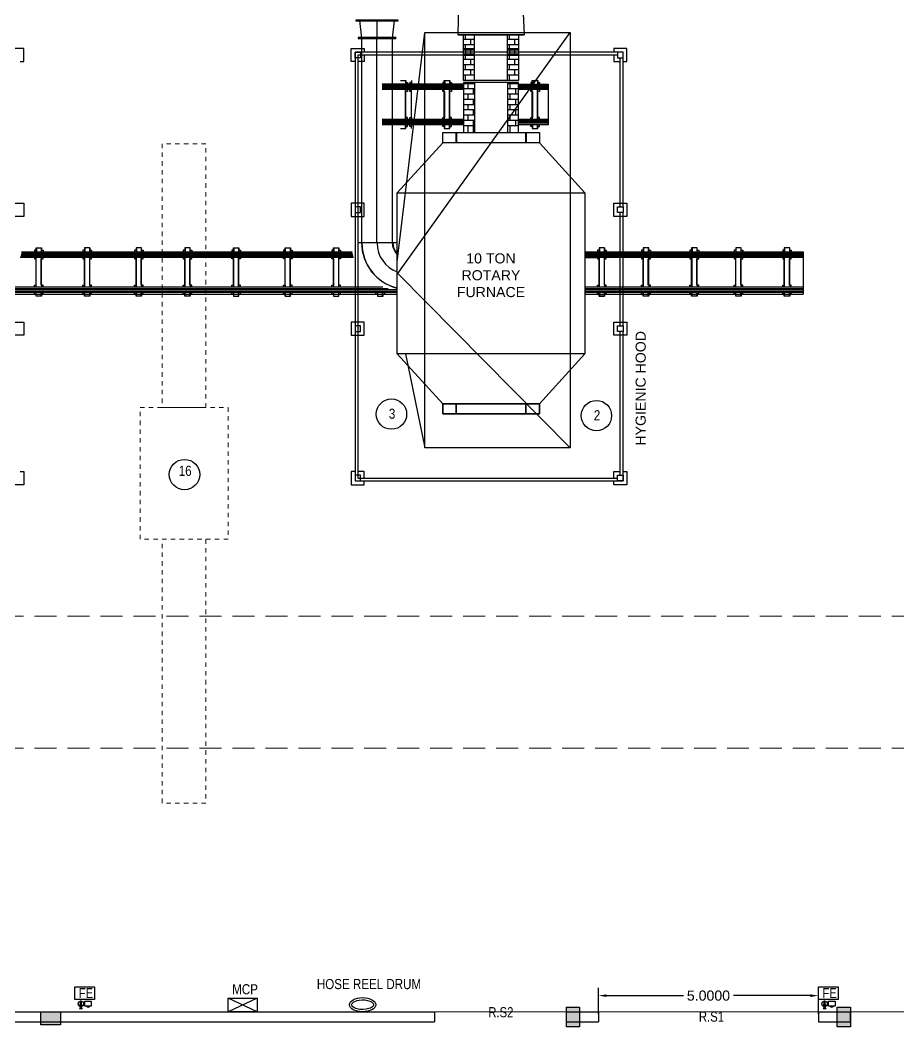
# Model space of a CAD drawing. Header units: metres. Extents: x -488 to 4759, y 38 to 2071.
# Drawn here: x 1129.72 to 1149.71, y 129.52 to 152.42 of the extents above; entities that cross this region are included whole.
import ezdxf

# ---------------------------------------------------------------- set-up
doc = ezdxf.new("R2010")
doc.units = ezdxf.units.M
doc.header["$MEASUREMENT"] = 0
doc.linetypes.add('HIDDEN2', pattern=[0.1875, 0.125, -0.0625])
for name, color, linetype in [('BLK_1_FLR_0_CARPET_AREA', 10, 'Continuous'), ('BLK_1_FLR_0_EXIT_WIDTH_DOOR', 2, 'Continuous'), ('BLK_1_FLR_0_REGULAR_ROOM', 117, 'Continuous')]:
    doc.layers.add(name, color=color, linetype=linetype)
doc.styles.add('2', font='swissc.ttf', dxfattribs={"height": 0.23})
doc.styles.add('ARIAL', font='arial.ttf', dxfattribs={"height": 0.8})
doc.styles.add('Arial narrow', font='ARIALN.TTF', dxfattribs={"height": 0.6})
doc.styles.add('SH', font='swissc.ttf', dxfattribs={"height": 10})
doc.styles.get("Standard").update_dxf_attribs({"font": 'arial.ttf', "height": 0.23})
doc.styles.add('SUBBU3', font='swissl.ttf', dxfattribs={"width": 0.8})
doc.dimstyles.new('STANDARD$0', dxfattribs={"dimtxt": 0.23, "dimasz": 3, "dimexe": 3, "dimexo": 1, "dimgap": 1.5, "dimtad": 1, "dimdec": 1, "dimzin": 1, "dimdsep": 46, "dimlunit": 4, "dimtxsty": 'Standard', "dimblk": 'OBLIQUE', "dimcen": 0.09375, "dimdle": 1, "dimclrd": 8, "dimclre": 8, "dimclrt": 7, "dimadec": 1, "dimazin": 0, "dimtfac": 1, "dimtdec": 1, "dimtix": 1, "dimtmove": 2, "dimatfit": 3, "dimldrblk": 'ARCHTICK', "dimfxl": 0, "dimfrac": 2, "dimtolj": 1, "dimtzin": 0, "dimarcsym": 0})

# ---------------------------------------------------------------- blocks, each defined once
blk = doc.blocks.new('rghfhgh')
at = {"color": 0, "lineweight": 30}
for p, q in [((15101.258, 2367.846), (15101.236, 2367.801)), ((15101.258, 2367.909), (15101.258, 2367.846)), ((15101.274, 2367.909), (15101.274, 2367.846)), ((15101.274, 2367.846), (15101.296, 2367.801))]:
    blk.add_line(p, q, dxfattribs=at)
at = {"color": 0, "lineweight": 30, "ltscale": 0.1}
blk.add_line((15101.296, 2367.801), (15101.236, 2367.801), dxfattribs=at)
blk.add_lwpolyline([(15101.129, 2368.303), (15101.581, 2368.303), (15101.581, 2368.016), (15101.129, 2368.016)], close=True, dxfattribs=at)
at = {"color": 0, "lineweight": 30}
for points in [[(15101.274, 2367.909), (15101.258, 2367.909), (15101.258, 2367.985), (15101.274, 2367.985)], [(15101.359, 2367.974), (15101.507, 2367.974), (15101.507, 2367.864), (15101.359, 2367.864)], [(15101.281, 2367.879), (15101.252, 2367.879), (15101.252, 2367.909), (15101.281, 2367.909)]]:
    blk.add_lwpolyline(points, close=True, dxfattribs=at)
blk.add_circle((15101.269, 2367.915), 0.0611, dxfattribs=at)
blk.add_arc((15101.434, 2367.883), 0.0446, 204.8747, 335.1253, dxfattribs=at)
at = {"color": 0, "lineweight": 30, "style": 'SH'}
blk.add_text('FE', height=0.2239, dxfattribs=at).set_placement((15101.221, 2368.05))
blk = doc.blocks.new('*D61')
at = {"layer": 'BLK_1_FLR_0_EXIT_WIDTH_DOOR', "color": 0, "lineweight": -2}
for p, q in [((1142.877, 129.809), (1142.877, 130.409)), ((1147.877, 129.809), (1147.877, 130.409)), ((1143.057, 130.229), (1144.81, 130.229)), ((1147.697, 130.229), (1145.944, 130.229))]:
    blk.add_line(p, q, dxfattribs=at)
for points in [[(1143.057, 130.259), (1143.057, 130.199), (1142.877, 130.229)], [(1147.697, 130.259), (1147.697, 130.199), (1147.877, 130.229)]]:
    blk.add_solid(points, dxfattribs=at)
at = {"layer": 'Defpoints', "color": 0, "lineweight": -2}
for p in [(1147.877, 130.229), (1142.877, 129.747), (1147.877, 129.747)]:
    blk.add_point(p, dxfattribs=at)
at = {"layer": 'BLK_1_FLR_0_EXIT_WIDTH_DOOR', "color": 0, "insert": (1145.377, 130.229), "char_height": 0.23, "attachment_point": 5}
blk.add_mtext('\\A1;5.0000', dxfattribs=at)

msp = doc.modelspace()

# ---------------------------------------------------------------- hatches: boundary and pattern name
at = {"lineweight": 30}
h = msp.add_hatch(color=256, dxfattribs=at)
h.dxf.hatch_style = 1
h.paths.add_polyline_path([(1142.14717, 129.96869), (1142.14717, 129.51869), (1142.44717, 129.51869), (1142.44717, 129.96869)])
h = msp.add_hatch(color=256, dxfattribs=at)
h.dxf.hatch_style = 1
h.paths.add_polyline_path([(1148.30717, 129.96869), (1148.30717, 129.51869), (1148.60717, 129.51869), (1148.60717, 129.96869)])
h = msp.add_hatch(color=256, dxfattribs=at)
h.dxf.hatch_style = 1
h.paths.add_polyline_path([(1130.18972, 129.56157), (1130.63972, 129.56157), (1130.63972, 129.86157), (1130.18972, 129.86157)])

# ---------------------------------------------------------------- linework, layer by layer
for p, q in [((1137.33747, 151.69297), (1137.33747, 141.93937)), ((1143.43337, 151.69297), (1137.33747, 151.69297)), ((1143.36832, 148.17586), (1143.36832, 151.56287)), ((1143.43337, 148.17586), (1143.43337, 151.56287)), ((1143.36832, 145.47096), (1143.36832, 148.04576)), ((1143.43336, 145.47096), (1143.43337, 148.04576)), ((1143.36832, 142.06947), (1143.36832, 145.34086)), ((1143.43336, 141.93937), (1143.43336, 145.34086)), ((1137.33747, 141.93937), (1143.43336, 141.93937)), ((1118.89717, 129.86157), (1139.14717, 129.86157)), ((1139.14717, 129.86157), (1139.14717, 129.63157)), ((1142.14717, 129.86157), (1142.87717, 129.86157)), ((1142.14717, 129.63157), (1142.14717, 129.86157)), ((1142.87717, 129.86157), (1142.87717, 129.63157)), ((1147.87717, 129.86157), (1148.60717, 129.86157)), ((1147.87717, 129.86157), (1147.87717, 129.63157)), ((1148.60717, 129.63157), (1148.60717, 129.86157)), ((1118.89717, 129.63157), (1139.14717, 129.63157)), ((1142.14717, 129.63157), (1142.87717, 129.63157)), ((1147.87717, 129.63157), (1148.60717, 129.63157))]:
    msp.add_line(p, q)
at = {"linetype": 'HIDDEN2', "lineweight": 15, "ltscale": 4}
for p, q in [((1192.04917, 138.86157), (1118.89717, 138.86157)), ((1192.04917, 135.86157), (1118.89717, 135.86157))]:
    msp.add_line(p, q, dxfattribs=at)
at = {"lineweight": 30, "ltscale": 0.25}
for p, q in [((1135.10959, 129.86157), (1134.45046, 130.17332)), ((1135.10959, 130.17332), (1134.45046, 129.86157))]:
    msp.add_line(p, q, dxfattribs=at)
for points in [[(1141.08081, 154.38068), (1141.1838, 152.08575), (1139.68228, 152.08575), (1139.76359, 155.93098), (1139.76359, 157.53007), (1141.80717, 157.53007), (1142.96177, 157.53007), (1142.96177, 156.37006)], [(1138.31247, 152.40215), (1137.36386, 152.40215), (1137.36386, 152.42925), (1138.31247, 152.42925), (1138.31247, 152.40215), (1138.31247, 152.41841), (1137.36386, 152.41841)], [(1137.43975, 152.41841), (1138.23658, 152.41841), (1137.43975, 152.41841), (1137.48853, 152.01728), (1138.1878, 152.01728), (1138.23658, 152.41841)], [(1138.1878, 152.41841), (1137.48853, 152.41841)], [(1137.83546, 152.41841), (1137.83546, 152.01728)], [(1138.29944, 146.92399), (1138.92339, 152.13996)], [(1142.22998, 142.69116), (1138.31086, 146.65627), (1142.22998, 152.13996)], [(1138.48512, 144.83479), (1138.92339, 142.69116), (1138.92339, 152.13996), (1142.22998, 152.13996), (1142.22998, 142.69116), (1138.92339, 142.69116)], [(1138.26369, 152.02812), (1137.41265, 152.02812), (1137.41265, 152.00644), (1138.26369, 152.00644), (1138.26369, 152.02812), (1138.26369, 152.01728), (1137.41265, 152.01728)], [(1137.48853, 152.02812), (1137.48853, 147.35011)], [(1137.83546, 147.36637), (1137.83546, 152.00644)], [(1138.1878, 147.35011), (1138.1878, 152.02812)], [(1140.05631, 151.98276), (1139.80696, 151.98276)], [(1140.05631, 151.86351), (1139.80696, 151.86351)], [(1139.85032, 151.98276), (1139.85032, 152.08575)], [(1139.85032, 151.74425), (1139.85032, 151.86351)], [(1139.96958, 151.86351), (1139.96958, 151.98276)], [(1140.05631, 151.05241), (1140.05631, 152.08575)], [(1140.80978, 151.05241), (1140.80978, 152.08575)], [(1141.05912, 151.98276), (1140.80978, 151.98276)], [(1141.05912, 151.86351), (1140.80978, 151.86351)], [(1140.85314, 151.98276), (1140.85314, 152.08575)], [(1140.85314, 151.74425), (1140.85314, 151.86351)], [(1140.97239, 151.86351), (1140.97239, 151.98276)], [(1129.71747, 151.48156), (1129.8042, 151.48156), (1129.8042, 151.7797), (1129.50606, 151.7797), (1129.50606, 151.69297)], [(1137.33747, 151.48156), (1137.25074, 151.48156), (1137.25074, 151.7797), (1137.54887, 151.7797), (1137.54887, 151.69297)], [(1140.05631, 151.76793), (1139.80696, 151.76793)], [(1140.05631, 151.74425), (1139.80696, 151.74425)], [(1140.05631, 151.64868), (1139.80696, 151.64868)], [(1139.85032, 151.76793), (1139.85032, 151.61958)], [(1139.85032, 151.52942), (1139.85032, 151.64868)], [(1139.96958, 151.64868), (1139.96958, 151.76793)], [(1139.96958, 151.61958), (1139.96958, 151.74425)], [(1141.05912, 151.76793), (1140.80978, 151.76793)], [(1141.05912, 151.74425), (1140.80978, 151.74425)], [(1141.05912, 151.64868), (1140.80978, 151.64868)], [(1140.85314, 151.76793), (1140.85314, 151.61958)], [(1140.85314, 151.52942), (1140.85314, 151.64868)], [(1140.97239, 151.64868), (1140.97239, 151.76793)], [(1140.97239, 151.61958), (1140.97239, 151.74425)], [(1143.43336, 151.48156), (1143.52009, 151.48156), (1143.52009, 151.7797), (1143.22196, 151.7797), (1143.22196, 151.69297)], [(1143.30869, 151.62792), (1137.40251, 151.62792), (1137.40251, 142.00442), (1143.30869, 142.00442), (1143.30869, 142.06947), (1143.43336, 142.06947), (1143.43336, 142.00442), (1143.43336, 141.93937), (1143.30869, 141.93937), (1143.30869, 142.00442)], [(1137.54887, 151.62792), (1137.54887, 151.48156), (1137.40251, 151.48156)], [(1140.05631, 151.61958), (1139.80696, 151.61958)], [(1140.05631, 151.52942), (1139.80696, 151.52942)], [(1140.05631, 151.41017), (1139.80696, 151.41017)], [(1139.85032, 151.29092), (1139.85032, 151.41017)], [(1139.96958, 151.41017), (1139.96958, 151.52942)], [(1141.05912, 151.61958), (1140.80978, 151.61958)], [(1141.05912, 151.52942), (1140.80978, 151.52942)], [(1141.05912, 151.41017), (1140.80978, 151.41017)], [(1140.85314, 151.29092), (1140.85314, 151.41017)], [(1140.97239, 151.41017), (1140.97239, 151.52942)], [(1143.22196, 151.62792), (1143.22196, 151.48156), (1143.36832, 151.48156)], [(1140.05631, 151.29092), (1139.80696, 151.29092)], [(1139.96958, 151.17166), (1139.96958, 151.29092)], [(1141.05912, 151.29092), (1140.80978, 151.29092)], [(1140.97239, 151.17166), (1140.97239, 151.29092)], [(1139.80696, 150.96568), (1137.9531, 150.96568)], [(1138.37049, 151.05241), (1138.49516, 151.05241), (1138.49516, 151.00362), (1138.49516, 150.96568)], [(1138.48974, 151.05241), (1138.48974, 150.96568)], [(1138.49516, 151.00362), (1138.53311, 151.00362), (1138.53311, 150.96568)], [(1138.61984, 150.96568), (1138.61984, 151.00362), (1138.58189, 151.00362), (1138.58189, 150.96568)], [(1138.61984, 151.05241), (1138.61984, 151.00362)], [(1138.62526, 151.05241), (1138.62526, 150.96568)], [(1139.36789, 150.96568), (1139.36789, 151.00362), (1139.33536, 151.00362), (1139.33536, 150.96568)], [(1139.36789, 151.00362), (1139.36789, 151.05241), (1139.49798, 151.05241), (1139.49798, 151.00362), (1139.49798, 150.96568)], [(1139.37873, 151.05241), (1139.37873, 150.96568)], [(1139.48714, 151.05241), (1139.48714, 150.96568)], [(1139.49798, 151.00362), (1139.5305, 151.00362), (1139.5305, 150.96568)], [(1140.05631, 151.17166), (1139.80696, 151.17166)], [(1141.05912, 149.86417), (1141.05912, 151.00362), (1139.80696, 151.00362), (1139.80696, 149.86417)], [(1140.05631, 150.97652), (1139.80696, 150.97652)], [(1139.85032, 151.05241), (1139.85032, 151.17166)], [(1139.90995, 150.85726), (1139.90995, 150.97652)], [(1140.03462, 150.97652), (1140.03462, 151.00362)], [(1140.05631, 151.00362), (1140.05631, 149.86417)], [(1141.05912, 151.17166), (1140.80978, 151.17166)], [(1140.80978, 151.00362), (1140.80978, 149.86417)], [(1141.05912, 150.97652), (1140.80978, 150.97652)], [(1140.85314, 151.05241), (1140.85314, 151.17166)], [(1140.8694, 150.85726), (1140.8694, 150.97652)], [(1140.99408, 150.97652), (1140.99408, 151.00362)], [(1141.05912, 150.96568), (1141.73128, 150.96568), (1141.73128, 150.04417), (1141.05912, 150.04417)], [(1141.3681, 150.96568), (1141.3681, 151.00362), (1141.33558, 151.00362), (1141.33558, 150.96568)], [(1141.3681, 151.00362), (1141.3681, 151.05241), (1141.4982, 151.05241), (1141.4982, 151.00362), (1141.4982, 150.96568)], [(1141.37894, 151.05241), (1141.37894, 150.96568)], [(1141.48736, 151.05241), (1141.48736, 150.96568)], [(1141.4982, 151.00362), (1141.53072, 151.00362), (1141.53072, 150.96568)], [(1139.80696, 150.93315), (1137.9531, 150.93315)], [(1139.80696, 150.90605), (1137.9531, 150.90605)], [(1139.80696, 150.87353), (1137.9531, 150.87353)], [(1139.80696, 150.84642), (1137.9531, 150.84642)], [(1138.48974, 150.16342), (1138.48974, 150.50492), (1138.48974, 150.84642)], [(1138.53311, 150.84642), (1138.53311, 150.80306), (1138.49516, 150.80306)], [(1138.49516, 150.16342), (1138.49516, 150.50492), (1138.49516, 150.84642)], [(1138.61984, 150.80306), (1138.58189, 150.80306), (1138.58189, 150.84642)], [(1138.61984, 150.20679), (1138.61984, 150.50492), (1138.61984, 150.80306), (1138.61984, 150.84642)], [(1138.62526, 150.20679), (1138.62526, 150.50492), (1138.62526, 150.80306)], [(1139.36789, 150.80306), (1139.33536, 150.80306), (1139.33536, 150.84642)], [(1139.36789, 150.20679), (1139.36789, 150.50492), (1139.36789, 150.80306), (1139.36789, 150.84642)], [(1139.37873, 150.20679), (1139.37873, 150.50492), (1139.37873, 150.80306)], [(1139.48714, 150.16342), (1139.48714, 150.50492), (1139.48714, 150.84642)], [(1139.5305, 150.84642), (1139.5305, 150.80306), (1139.49798, 150.80306)], [(1139.49798, 150.16342), (1139.49798, 150.50492), (1139.49798, 150.84642)], [(1140.05631, 150.85726), (1139.80696, 150.85726)], [(1140.05631, 150.73801), (1139.80696, 150.73801)], [(1139.90995, 150.61876), (1139.90995, 150.73801)], [(1140.03462, 150.73801), (1140.03462, 150.85726)], [(1141.05912, 150.85726), (1140.80978, 150.85726)], [(1141.05912, 150.73801), (1140.80978, 150.73801)], [(1140.8694, 150.61876), (1140.8694, 150.73801)], [(1140.99408, 150.73801), (1140.99408, 150.85726)], [(1141.73128, 150.93315), (1141.05912, 150.93315)], [(1141.73128, 150.90605), (1141.05912, 150.90605)], [(1141.73128, 150.87353), (1141.05912, 150.87353)], [(1141.73128, 150.84642), (1141.05912, 150.84642)], [(1141.3681, 150.80306), (1141.33558, 150.80306), (1141.33558, 150.84642)], [(1141.3681, 150.20679), (1141.3681, 150.50492), (1141.3681, 150.80306), (1141.3681, 150.84642)], [(1141.37894, 150.20679), (1141.37894, 150.50492), (1141.37894, 150.80306)], [(1141.48736, 150.16342), (1141.48736, 150.50492), (1141.48736, 150.84642)], [(1141.53072, 150.84642), (1141.53072, 150.80306), (1141.4982, 150.80306)], [(1141.4982, 150.16342), (1141.4982, 150.50492), (1141.4982, 150.84642)], [(1140.05631, 150.61876), (1139.80696, 150.61876)], [(1140.05631, 150.4995), (1139.80696, 150.4995)], [(1139.90995, 150.38025), (1139.90995, 150.4995)], [(1140.03462, 150.4995), (1140.03462, 150.61876)], [(1141.05912, 150.61876), (1140.80978, 150.61876)], [(1141.05912, 150.4995), (1140.80978, 150.4995)], [(1140.8694, 150.38025), (1140.8694, 150.4995)], [(1140.99408, 150.4995), (1140.99408, 150.61876)], [(1140.05631, 150.38025), (1139.80696, 150.38025)], [(1140.05631, 150.26099), (1139.80696, 150.26099)], [(1139.90995, 150.14174), (1139.90995, 150.26099)], [(1140.03462, 150.26099), (1140.03462, 150.38025)], [(1141.05912, 150.38025), (1140.80978, 150.38025)], [(1141.05912, 150.26099), (1140.80978, 150.26099)], [(1140.8694, 150.14174), (1140.8694, 150.26099)], [(1140.99408, 150.26099), (1140.99408, 150.38025)], [(1139.80696, 150.16342), (1137.9531, 150.16342)], [(1139.80696, 150.13632), (1137.9531, 150.13632)], [(1139.80696, 150.1038), (1137.9531, 150.1038)], [(1139.80696, 150.07669), (1137.9531, 150.07669)], [(1139.80696, 150.05501), (1137.9531, 150.05501)], [(1139.80696, 150.04417), (1137.9531, 150.04417)], [(1138.37049, 149.95744), (1138.49516, 149.95744), (1138.49516, 150.00622), (1138.49516, 150.04417)], [(1138.48974, 149.95744), (1138.48974, 150.04417)], [(1138.53311, 150.16342), (1138.53311, 150.20679), (1138.49516, 150.20679)], [(1138.49516, 150.00622), (1138.53311, 150.00622), (1138.53311, 150.04417)], [(1138.58189, 150.16342), (1138.58189, 150.20679), (1138.61984, 150.20679), (1138.61984, 150.16342)], [(1138.61984, 150.04417), (1138.61984, 150.00622), (1138.58189, 150.00622), (1138.58189, 150.04417)], [(1138.62526, 149.95744), (1138.62526, 150.04417)], [(1139.33536, 150.16342), (1139.33536, 150.20679), (1139.36789, 150.20679), (1139.36789, 150.16342)], [(1139.36789, 150.04417), (1139.36789, 150.00622), (1139.33536, 150.00622), (1139.33536, 150.04417)], [(1139.36789, 150.00622), (1139.36789, 149.95744), (1139.49798, 149.95744), (1139.49798, 150.00622), (1139.49798, 150.04417)], [(1139.37873, 149.95744), (1139.37873, 150.04417)], [(1139.48714, 149.95744), (1139.48714, 150.04417)], [(1139.5305, 150.16342), (1139.5305, 150.20679), (1139.49798, 150.20679)], [(1139.49798, 150.00622), (1139.5305, 150.00622), (1139.5305, 150.04417)], [(1140.05631, 150.14174), (1139.80696, 150.14174)], [(1140.03462, 149.86417), (1140.03462, 150.14174)], [(1141.05912, 150.14174), (1140.80978, 150.14174)], [(1140.99408, 150.01707), (1140.99408, 150.14174)], [(1141.73128, 150.16342), (1141.05912, 150.16342)], [(1141.73128, 150.13632), (1141.05912, 150.13632)], [(1141.73128, 150.1038), (1141.05912, 150.1038)], [(1141.73128, 150.07669), (1141.05912, 150.07669)], [(1141.33558, 150.16342), (1141.33558, 150.20679), (1141.3681, 150.20679), (1141.3681, 150.16342)], [(1141.3681, 150.04417), (1141.3681, 150.00622), (1141.33558, 150.00622), (1141.33558, 150.04417)], [(1141.3681, 150.00622), (1141.3681, 149.95744), (1141.4982, 149.95744), (1141.4982, 150.00622), (1141.4982, 150.04417)], [(1141.37894, 149.95744), (1141.37894, 150.04417)], [(1141.48736, 149.95744), (1141.48736, 150.04417)], [(1141.53072, 150.16342), (1141.53072, 150.20679), (1141.4982, 150.20679)], [(1141.4982, 150.00622), (1141.53072, 150.00622), (1141.53072, 150.04417)], [(1138.61984, 149.95744), (1138.61984, 150.00622)], [(1139.33536, 149.86417), (1141.53072, 149.86417), (1141.53072, 149.63557), (1139.33536, 149.63557), (1139.33536, 149.86417)], [(1140.05631, 150.01707), (1139.80696, 150.01707)], [(1139.90995, 149.86417), (1139.90995, 150.01707)], [(1141.05912, 150.01707), (1140.80978, 150.01707)], [(1140.8694, 149.86417), (1140.8694, 150.01707)], [(1139.33536, 149.63557), (1138.29944, 148.49257)], [(1142.56664, 148.49257), (1141.53072, 149.63557)], [(1142.56664, 144.83479), (1138.29944, 144.83479), (1138.29944, 148.49257), (1142.56664, 148.49257), (1142.56664, 144.83479), (1141.53073, 143.69197)], [(1129.50606, 148.25717), (1129.8042, 148.25717), (1129.8042, 147.95361), (1129.50606, 147.95361), (1129.50606, 148.25717)], [(1137.54887, 148.25717), (1137.25074, 148.25717), (1137.25074, 147.95361), (1137.54887, 147.95361), (1137.54887, 148.25717)], [(1143.22196, 148.25717), (1143.5201, 148.25717), (1143.5201, 147.95361), (1143.22196, 147.95361), (1143.22196, 148.25717)], [(1138.26369, 147.36637), (1138.26369, 147.35553), (1137.41265, 147.35553), (1137.41265, 147.36637), (1138.26369, 147.36637)], [(1138.25586, 147.15312), (1138.20925, 147.24817), (1138.19322, 147.35282)], [(1129.73345, 147.06282), (1130.87438, 147.06282), (1133.15068, 147.06282), (1137.29438, 147.06282)], [(1129.7408, 147.08992), (1130.87438, 147.08992), (1133.15068, 147.08992), (1137.28703, 147.08992)], [(1129.74862, 147.12244), (1130.87438, 147.12244), (1133.15068, 147.12244), (1137.27921, 147.12244)], [(1129.75431, 147.14955), (1130.87438, 147.14955), (1133.15068, 147.14955), (1137.27352, 147.14955)], [(1130.08297, 147.19291), (1130.04503, 147.19291), (1130.04503, 147.14955)], [(1130.08297, 147.14955), (1130.08297, 147.19291), (1130.08297, 147.2417), (1130.20765, 147.2417), (1130.20765, 147.19291)], [(1130.09381, 147.2417), (1130.09381, 147.14955)], [(1130.20222, 147.2417), (1130.20222, 147.14955)], [(1130.20765, 147.14955), (1130.20765, 147.19291), (1130.24559, 147.19291), (1130.24559, 147.14955)], [(1131.18336, 147.19291), (1131.14542, 147.19291), (1131.14542, 147.14955)], [(1131.30804, 147.19291), (1131.30804, 147.2417), (1131.18336, 147.2417), (1131.18336, 147.19291), (1131.18336, 147.14955)], [(1131.1942, 147.2417), (1131.1942, 147.14955)], [(1131.30261, 147.2417), (1131.30261, 147.14955)], [(1131.30804, 147.14955), (1131.30804, 147.19291), (1131.34598, 147.19291), (1131.34598, 147.14955)], [(1132.35927, 147.19291), (1132.32132, 147.19291), (1132.32132, 147.14955)], [(1132.48394, 147.19291), (1132.48394, 147.2417), (1132.35927, 147.2417), (1132.35927, 147.19291), (1132.35927, 147.14955)], [(1132.36469, 147.2417), (1132.36469, 147.14955)], [(1132.4731, 147.2417), (1132.4731, 147.14955)], [(1132.48394, 147.14955), (1132.48394, 147.19291), (1132.52189, 147.19291), (1132.52189, 147.14955)], [(1133.46508, 147.19291), (1133.42713, 147.19291), (1133.42713, 147.14955)], [(1133.58975, 147.19291), (1133.58975, 147.2417), (1133.46508, 147.2417), (1133.46508, 147.19291), (1133.46508, 147.14955)], [(1133.4705, 147.2417), (1133.4705, 147.14955)], [(1133.56807, 147.2417), (1133.55723, 147.2417)], [(1133.57891, 147.2417), (1133.57891, 147.14955)], [(1133.58975, 147.14955), (1133.58975, 147.19291), (1133.62228, 147.19291), (1133.62228, 147.14955)], [(1134.57089, 147.14955), (1134.57089, 147.19291), (1134.53294, 147.19291), (1134.53294, 147.14955)], [(1134.57089, 147.19291), (1134.57089, 147.2417), (1134.69556, 147.2417), (1134.69556, 147.19291), (1134.69556, 147.14955)], [(1134.58173, 147.2417), (1134.58173, 147.14955)], [(1134.69014, 147.2417), (1134.69014, 147.14955)], [(1134.69556, 147.19291), (1134.73351, 147.19291), (1134.73351, 147.14955)], [(1135.7468, 147.14955), (1135.7468, 147.19291), (1135.70885, 147.19291), (1135.70885, 147.14955)], [(1135.7468, 147.19291), (1135.7468, 147.2417), (1135.87147, 147.2417), (1135.87147, 147.19291), (1135.87147, 147.14955)], [(1135.75222, 147.2417), (1135.75222, 147.14955)], [(1135.86063, 147.2417), (1135.86063, 147.14955)], [(1135.87147, 147.19291), (1135.90942, 147.19291), (1135.90942, 147.14955)], [(1136.84719, 147.14955), (1136.84719, 147.19291), (1136.80924, 147.19291), (1136.80924, 147.14955)], [(1136.84719, 147.19291), (1136.84719, 147.2417), (1136.97186, 147.2417), (1136.97186, 147.19291), (1136.97186, 147.14955)], [(1136.85261, 147.2417), (1136.85261, 147.14955)], [(1136.96102, 147.2417), (1136.96102, 147.14955)], [(1136.97186, 147.19291), (1137.00981, 147.19291), (1137.00981, 147.14955)], [(1142.56664, 147.14955), (1143.09176, 147.14955), (1144.68543, 147.14955), (1146.78864, 147.14955), (1147.52912, 147.14955), (1147.52912, 146.19009)], [(1142.56664, 147.12244), (1143.07008, 147.12244)], [(1142.56664, 147.08992), (1143.03756, 147.08992)], [(1142.56664, 147.06282), (1142.99961, 147.06282)], [(1142.8912, 147.19291), (1142.85326, 147.19291), (1142.85326, 147.14955)], [(1143.01587, 147.19291), (1143.01587, 147.2417), (1142.8912, 147.2417), (1142.8912, 147.19291), (1142.8912, 147.14955)], [(1142.90204, 147.2417), (1142.90204, 147.14955)], [(1142.95083, 147.06282), (1144.68543, 147.06282), (1146.78864, 147.06282), (1147.52912, 147.06282)], [(1142.95625, 147.08992), (1144.68543, 147.08992), (1146.78864, 147.08992), (1147.52912, 147.08992)], [(1142.96709, 147.12244), (1144.68543, 147.12244), (1146.78864, 147.12244), (1147.52912, 147.12244)], [(1143.01045, 147.2417), (1143.01045, 147.14955)], [(1143.01587, 147.14955), (1143.01587, 147.19291), (1143.05382, 147.19291), (1143.05382, 147.14955)], [(1143.89402, 147.19291), (1143.85607, 147.19291), (1143.85607, 147.14955)], [(1144.01869, 147.19291), (1144.01869, 147.2417), (1143.89402, 147.2417), (1143.89402, 147.19291), (1143.89402, 147.14955)], [(1143.89944, 147.2417), (1143.89944, 147.14955)], [(1144.00785, 147.2417), (1144.00785, 147.14955)], [(1144.01869, 147.14955), (1144.01869, 147.19291), (1144.05664, 147.19291), (1144.05664, 147.14955)], [(1144.99441, 147.19291), (1144.95646, 147.19291), (1144.95646, 147.14955)], [(1145.11908, 147.19291), (1145.11908, 147.2417), (1144.99441, 147.2417), (1144.99441, 147.19291), (1144.99441, 147.14955)], [(1145.00525, 147.2417), (1145.00525, 147.14955)], [(1145.11366, 147.2417), (1145.11366, 147.14955)], [(1145.11908, 147.14955), (1145.11908, 147.19291), (1145.15703, 147.19291), (1145.15703, 147.14955)], [(1145.99723, 147.19291), (1145.95928, 147.19291), (1145.95928, 147.14955)], [(1146.1219, 147.19291), (1146.1219, 147.2417), (1145.99723, 147.2417), (1145.99723, 147.19291), (1145.99723, 147.14955)], [(1146.00265, 147.2417), (1146.00265, 147.14955)], [(1146.11106, 147.2417), (1146.11106, 147.14955)], [(1146.1219, 147.14955), (1146.1219, 147.19291), (1146.15985, 147.19291), (1146.15985, 147.14955)], [(1147.09762, 147.19291), (1147.06509, 147.19291), (1147.06509, 147.14955)], [(1147.22771, 147.19291), (1147.22771, 147.2417), (1147.09762, 147.2417), (1147.09762, 147.19291), (1147.09762, 147.14955)], [(1147.10846, 147.2417), (1147.10846, 147.14955)], [(1147.21687, 147.2417), (1147.21687, 147.14955)], [(1147.22771, 147.14955), (1147.22771, 147.19291), (1147.26024, 147.19291), (1147.26024, 147.14955)], [(1129.72358, 147.03029), (1130.87438, 147.03029), (1133.15068, 147.03029), (1137.30425, 147.03029)], [(1130.04503, 147.03029), (1130.04503, 146.99235), (1130.08297, 146.99235)], [(1130.08297, 146.35271), (1130.08297, 146.69421), (1130.08297, 147.03029)], [(1130.08839, 146.35271), (1130.08839, 146.69421), (1130.08839, 147.03029)], [(1130.1968, 146.39066), (1130.1968, 146.69421), (1130.1968, 146.99235)], [(1130.20765, 146.99235), (1130.24559, 146.99235), (1130.24559, 147.03029)], [(1130.20765, 146.39066), (1130.20765, 146.69421), (1130.20765, 146.99235), (1130.20765, 147.03029)], [(1131.14542, 147.03029), (1131.14542, 146.99235), (1131.18336, 146.99235)], [(1131.18336, 146.35271), (1131.18336, 146.69421), (1131.18336, 147.03029)], [(1131.1942, 146.35271), (1131.1942, 146.69421), (1131.1942, 147.03029)], [(1131.30261, 146.39066), (1131.30261, 146.69421), (1131.30261, 146.99235)], [(1131.30804, 146.99235), (1131.34598, 146.99235), (1131.34598, 147.03029)], [(1131.30804, 146.39066), (1131.30804, 146.69421), (1131.30804, 146.99235), (1131.30804, 147.03029)], [(1132.32132, 147.03029), (1132.32132, 146.99235), (1132.35927, 146.99235)], [(1132.35927, 146.35271), (1132.35927, 146.69421), (1132.35927, 147.03029)], [(1132.36469, 146.35271), (1132.36469, 146.69421), (1132.36469, 147.03029)], [(1132.4731, 146.39066), (1132.4731, 146.69421), (1132.4731, 146.99235)], [(1132.48394, 146.99235), (1132.52189, 146.99235), (1132.52189, 147.03029)], [(1132.48394, 146.39066), (1132.48394, 146.69421), (1132.48394, 146.99235), (1132.48394, 147.03029)], [(1133.42713, 147.03029), (1133.42713, 146.99235), (1133.46508, 146.99235)], [(1133.46508, 146.35271), (1133.46508, 146.69421), (1133.46508, 147.03029)], [(1133.4705, 146.35271), (1133.4705, 146.69421), (1133.4705, 147.03029)], [(1133.57891, 146.39066), (1133.57891, 146.69421), (1133.57891, 146.99235)], [(1133.58975, 146.99235), (1133.62228, 146.99235), (1133.62228, 147.03029)], [(1133.58975, 146.39066), (1133.58975, 146.69421), (1133.58975, 146.99235), (1133.58975, 147.03029)], [(1134.57089, 146.99235), (1134.53294, 146.99235), (1134.53294, 147.03029)], [(1134.57089, 146.39066), (1134.57089, 146.69421), (1134.57089, 146.99235), (1134.57089, 147.03029)], [(1134.58173, 146.39066), (1134.58173, 146.69421), (1134.58173, 146.99235)], [(1134.69014, 146.35271), (1134.69014, 146.69421), (1134.69014, 147.03029)], [(1134.73351, 147.03029), (1134.73351, 146.99235), (1134.69556, 146.99235)], [(1134.69556, 146.35271), (1134.69556, 146.69421), (1134.69556, 147.03029)], [(1135.7468, 146.99235), (1135.70885, 146.99235), (1135.70885, 147.03029)], [(1135.7468, 146.39066), (1135.7468, 146.69421), (1135.7468, 146.99235), (1135.7468, 147.03029)], [(1135.75222, 146.39066), (1135.75222, 146.69421), (1135.75222, 146.99235)], [(1135.86063, 146.35271), (1135.86063, 146.69421), (1135.86063, 147.03029)], [(1135.90942, 147.03029), (1135.90942, 146.99235), (1135.87147, 146.99235)], [(1135.87147, 146.35271), (1135.87147, 146.69421), (1135.87147, 147.03029)], [(1136.84719, 146.99235), (1136.80924, 146.99235), (1136.80924, 147.03029)], [(1136.84719, 146.39066), (1136.84719, 146.69421), (1136.84719, 146.99235), (1136.84719, 147.03029)], [(1136.85803, 146.39066), (1136.85803, 146.69421), (1136.85803, 146.99235)], [(1136.96644, 146.35271), (1136.96644, 146.69421), (1136.96644, 147.03029)], [(1137.00981, 147.03029), (1137.00981, 146.99235), (1136.97186, 146.99235)], [(1136.97186, 146.35271), (1136.97186, 146.69421), (1136.97186, 147.03029)], [(1142.56664, 147.03029), (1142.93999, 147.03029), (1144.68543, 147.03029), (1146.78864, 147.03029), (1147.52912, 147.03029)], [(1142.85326, 147.01403), (1142.56664, 147.01403)], [(1142.85326, 147.03029), (1142.85326, 146.99235), (1142.8912, 146.99235)], [(1142.8912, 146.35271), (1142.8912, 146.69421), (1142.8912, 147.03029)], [(1142.90204, 146.35271), (1142.90204, 146.69421), (1142.90204, 147.03029)], [(1143.01045, 146.39066), (1143.01045, 146.69421), (1143.01045, 146.99235)], [(1143.01587, 146.99235), (1143.05382, 146.99235), (1143.05382, 147.03029)], [(1143.01587, 146.39066), (1143.01587, 146.69421), (1143.01587, 146.99235), (1143.01587, 147.03029)], [(1143.85607, 147.03029), (1143.85607, 146.99235), (1143.89402, 146.99235)], [(1143.89402, 146.35271), (1143.89402, 146.69421), (1143.89402, 147.03029)], [(1143.89944, 146.35271), (1143.89944, 146.69421), (1143.89944, 147.03029)], [(1144.00785, 146.39066), (1144.00785, 146.69421), (1144.00785, 146.99235)], [(1144.01869, 146.99235), (1144.05664, 146.99235), (1144.05664, 147.03029)], [(1144.01869, 146.39066), (1144.01869, 146.69421), (1144.01869, 146.99235), (1144.01869, 147.03029)], [(1144.95646, 147.03029), (1144.95646, 146.99235), (1144.99441, 146.99235)], [(1144.99441, 146.35271), (1144.99441, 146.69421), (1144.99441, 147.03029)], [(1145.00525, 146.35271), (1145.00525, 146.69421), (1145.00525, 147.03029)], [(1145.11366, 146.39066), (1145.11366, 146.69421), (1145.11366, 146.99235)], [(1145.11908, 146.99235), (1145.15703, 146.99235), (1145.15703, 147.03029)], [(1145.11908, 146.39066), (1145.11908, 146.69421), (1145.11908, 146.99235), (1145.11908, 147.03029)], [(1145.95928, 147.03029), (1145.95928, 146.99235), (1145.99723, 146.99235)], [(1145.99723, 146.35271), (1145.99723, 146.69421), (1145.99723, 147.03029)], [(1146.00265, 146.35271), (1146.00265, 146.69421), (1146.00265, 147.03029)], [(1146.11106, 146.39066), (1146.11106, 146.69421), (1146.11106, 146.99235)], [(1146.1219, 146.99235), (1146.15985, 146.99235), (1146.15985, 147.03029)], [(1146.1219, 146.39066), (1146.1219, 146.69421), (1146.1219, 146.99235), (1146.1219, 147.03029)], [(1147.06509, 147.03029), (1147.06509, 146.99235), (1147.09762, 146.99235)], [(1147.09762, 146.35271), (1147.09762, 146.69421), (1147.09762, 147.03029)], [(1147.10846, 146.35271), (1147.10846, 146.69421), (1147.10846, 147.03029)], [(1147.21687, 146.39066), (1147.21687, 146.69421), (1147.21687, 146.99235)], [(1147.22771, 146.99235), (1147.26024, 146.99235), (1147.26024, 147.03029)], [(1147.22771, 146.39066), (1147.22771, 146.69421), (1147.22771, 146.99235), (1147.22771, 147.03029)], [(1130.04503, 146.35271), (1130.04503, 146.39066), (1130.08297, 146.39066)], [(1130.24559, 146.35271), (1130.24559, 146.39066), (1130.20765, 146.39066), (1130.20765, 146.35271)], [(1131.14542, 146.35271), (1131.14542, 146.39066), (1131.18336, 146.39066)], [(1131.34598, 146.35271), (1131.34598, 146.39066), (1131.30804, 146.39066), (1131.30804, 146.35271)], [(1132.32132, 146.35271), (1132.32132, 146.39066), (1132.35927, 146.39066)], [(1132.52189, 146.35271), (1132.52189, 146.39066), (1132.48394, 146.39066), (1132.48394, 146.35271)], [(1133.42713, 146.35271), (1133.42713, 146.39066), (1133.46508, 146.39066)], [(1133.62228, 146.35271), (1133.62228, 146.39066), (1133.58975, 146.39066), (1133.58975, 146.35271)], [(1134.53294, 146.35271), (1134.53294, 146.39066), (1134.57089, 146.39066), (1134.57089, 146.35271)], [(1134.73351, 146.35271), (1134.73351, 146.39066), (1134.69556, 146.39066)], [(1135.70885, 146.35271), (1135.70885, 146.39066), (1135.7468, 146.39066), (1135.7468, 146.35271)], [(1135.90942, 146.35271), (1135.90942, 146.39066), (1135.87147, 146.39066)], [(1136.80924, 146.35271), (1136.80924, 146.39066), (1136.84719, 146.39066), (1136.84719, 146.35271)], [(1137.00981, 146.35271), (1137.00981, 146.39066), (1136.97186, 146.39066)], [(1142.85326, 146.35271), (1142.85326, 146.39066), (1142.8912, 146.39066)], [(1143.05382, 146.35271), (1143.05382, 146.39066), (1143.01587, 146.39066), (1143.01587, 146.35271)], [(1143.85607, 146.35271), (1143.85607, 146.39066), (1143.89402, 146.39066)], [(1144.05664, 146.35271), (1144.05664, 146.39066), (1144.01869, 146.39066), (1144.01869, 146.35271)], [(1144.95646, 146.35271), (1144.95646, 146.39066), (1144.99441, 146.39066)], [(1145.15703, 146.35271), (1145.15703, 146.39066), (1145.11908, 146.39066), (1145.11908, 146.35271)], [(1145.95928, 146.35271), (1145.95928, 146.39066), (1145.99723, 146.39066)], [(1146.15985, 146.35271), (1146.15985, 146.39066), (1146.1219, 146.39066), (1146.1219, 146.35271)], [(1147.06509, 146.35271), (1147.06509, 146.39066), (1147.09762, 146.39066)], [(1147.26024, 146.35271), (1147.26024, 146.39066), (1147.22771, 146.39066), (1147.22771, 146.35271)], [(1128.75539, 146.35271), (1130.87438, 146.35271), (1133.15068, 146.35271), (1137.97411, 146.35271)], [(1128.75539, 146.32019), (1130.87438, 146.32019), (1133.15068, 146.32019), (1138.09507, 146.32019)], [(1128.75539, 146.29309), (1130.87438, 146.29309), (1133.15068, 146.29309), (1138.2946, 146.29309)], [(1128.75539, 146.26056), (1130.87438, 146.26056), (1133.15068, 146.26056), (1138.2946, 146.26056)], [(1128.75539, 146.2443), (1130.87438, 146.2443), (1133.15068, 146.2443), (1138.2946, 146.2443)], [(1128.75539, 146.23346), (1130.87438, 146.23346), (1133.15068, 146.23346), (1138.2946, 146.23346)], [(1128.75539, 146.19009), (1130.87438, 146.19009), (1133.15068, 146.19009), (1138.29944, 146.19009)], [(1130.08297, 146.19009), (1130.04503, 146.19009), (1130.04503, 146.23346)], [(1130.20765, 146.19009), (1130.20765, 146.14131), (1130.08297, 146.14131), (1130.08297, 146.19009), (1130.08297, 146.23346)], [(1130.08839, 146.14131), (1130.08839, 146.23346)], [(1130.1968, 146.14131), (1130.1968, 146.23346)], [(1130.20765, 146.23346), (1130.20765, 146.19009), (1130.24559, 146.19009), (1130.24559, 146.23346)], [(1131.18336, 146.19009), (1131.14542, 146.19009), (1131.14542, 146.23346)], [(1131.30804, 146.19009), (1131.30804, 146.14131), (1131.18336, 146.14131), (1131.18336, 146.19009), (1131.18336, 146.23346)], [(1131.1942, 146.14131), (1131.1942, 146.23346)], [(1131.30261, 146.14131), (1131.30261, 146.23346)], [(1131.30804, 146.23346), (1131.30804, 146.19009), (1131.34598, 146.19009), (1131.34598, 146.23346)], [(1132.35927, 146.19009), (1132.32132, 146.19009), (1132.32132, 146.23346)], [(1132.48394, 146.19009), (1132.48394, 146.14131), (1132.35927, 146.14131), (1132.35927, 146.19009), (1132.35927, 146.23346)], [(1132.36469, 146.14131), (1132.36469, 146.23346)], [(1132.4731, 146.14131), (1132.4731, 146.23346)], [(1132.48394, 146.23346), (1132.48394, 146.19009), (1132.52189, 146.19009), (1132.52189, 146.23346)], [(1133.46508, 146.19009), (1133.42713, 146.19009), (1133.42713, 146.23346)], [(1133.58975, 146.19009), (1133.58975, 146.14131), (1133.46508, 146.14131), (1133.46508, 146.19009), (1133.46508, 146.23346)], [(1133.4705, 146.14131), (1133.4705, 146.23346)], [(1133.57891, 146.14131), (1133.57891, 146.23346)], [(1133.58975, 146.23346), (1133.58975, 146.19009), (1133.62228, 146.19009), (1133.62228, 146.23346)], [(1134.57089, 146.23346), (1134.57089, 146.19009), (1134.53294, 146.19009), (1134.53294, 146.23346)], [(1134.57089, 146.19009), (1134.57089, 146.14131), (1134.69556, 146.14131), (1134.69556, 146.19009), (1134.69556, 146.23346)], [(1134.58173, 146.14131), (1134.58173, 146.23346)], [(1134.69014, 146.14131), (1134.69014, 146.23346)], [(1134.69556, 146.19009), (1134.73351, 146.19009), (1134.73351, 146.23346)], [(1135.7468, 146.23346), (1135.7468, 146.19009), (1135.70885, 146.19009), (1135.70885, 146.23346)], [(1135.7468, 146.19009), (1135.7468, 146.14131), (1135.87147, 146.14131), (1135.87147, 146.19009), (1135.87147, 146.23346)], [(1135.75222, 146.14131), (1135.75222, 146.23346)], [(1135.86063, 146.14131), (1135.86063, 146.23346)], [(1135.87147, 146.19009), (1135.90942, 146.19009), (1135.90942, 146.23346)], [(1136.84719, 146.23346), (1136.84719, 146.19009), (1136.80924, 146.19009), (1136.80924, 146.23346)], [(1136.84719, 146.19009), (1136.84719, 146.14131), (1136.97186, 146.14131), (1136.97186, 146.19009), (1136.97186, 146.23346)], [(1136.85803, 146.14131), (1136.85803, 146.23346)], [(1136.96644, 146.14131), (1136.96644, 146.23346)], [(1136.97186, 146.19009), (1137.00981, 146.19009), (1137.00981, 146.23346)], [(1137.85, 146.23346), (1137.85, 146.19009), (1137.81206, 146.19009), (1137.81206, 146.23346)], [(1137.85, 146.19009), (1137.85, 146.14131), (1137.97468, 146.14131), (1137.97468, 146.19009), (1137.97468, 146.23346)], [(1137.85543, 146.14131), (1137.85543, 146.23346)], [(1137.96384, 146.14131), (1137.96384, 146.23346)], [(1137.97468, 146.19009), (1138.01262, 146.19009), (1138.01262, 146.23346)], [(1142.56664, 146.35271), (1144.68543, 146.35271), (1146.78864, 146.35271), (1147.52912, 146.35271)], [(1142.56664, 146.32019), (1144.68543, 146.32019), (1146.78864, 146.32019), (1147.52912, 146.32019)], [(1142.56664, 146.29309), (1144.68543, 146.29309), (1146.78864, 146.29309), (1147.52912, 146.29309)], [(1142.56664, 146.26056), (1144.68543, 146.26056), (1146.78864, 146.26056), (1147.52912, 146.26056)], [(1142.56664, 146.2443), (1144.68543, 146.2443), (1146.78864, 146.2443), (1147.52912, 146.2443)], [(1142.56664, 146.23346), (1144.68543, 146.23346), (1146.78864, 146.23346), (1147.52912, 146.23346)], [(1142.56664, 146.19009), (1144.68543, 146.19009), (1146.78864, 146.19009), (1147.52912, 146.19009)], [(1142.85326, 146.19009), (1142.8912, 146.19009), (1142.85326, 146.19009), (1142.85326, 146.23346)], [(1143.89402, 146.19009), (1143.85607, 146.19009), (1143.85607, 146.23346)], [(1144.01869, 146.19009), (1144.01869, 146.14131), (1143.89402, 146.14131), (1143.89402, 146.19009), (1143.89402, 146.23346)], [(1143.89944, 146.14131), (1143.89944, 146.23346)], [(1144.00785, 146.14131), (1144.00785, 146.23346)], [(1144.01869, 146.23346), (1144.01869, 146.19009), (1144.05664, 146.19009), (1144.05664, 146.23346)], [(1144.99441, 146.19009), (1144.95646, 146.19009), (1144.95646, 146.23346)], [(1145.11908, 146.19009), (1145.11908, 146.14131), (1144.99441, 146.14131), (1144.99441, 146.19009), (1144.99441, 146.23346)], [(1145.00525, 146.14131), (1145.00525, 146.23346)], [(1145.11366, 146.14131), (1145.11366, 146.23346)], [(1145.11908, 146.23346), (1145.11908, 146.19009), (1145.15703, 146.19009), (1145.15703, 146.23346)], [(1145.99723, 146.19009), (1145.95928, 146.19009), (1145.95928, 146.23346)], [(1146.1219, 146.19009), (1146.1219, 146.14131), (1145.99723, 146.14131), (1145.99723, 146.19009), (1145.99723, 146.23346)], [(1146.00265, 146.14131), (1146.00265, 146.23346)], [(1146.11106, 146.14131), (1146.11106, 146.23346)], [(1146.1219, 146.23346), (1146.1219, 146.19009), (1146.15985, 146.19009), (1146.15985, 146.23346)], [(1147.09762, 146.19009), (1147.06509, 146.19009), (1147.06509, 146.23346)], [(1147.22771, 146.19009), (1147.22771, 146.14131), (1147.09762, 146.14131), (1147.09762, 146.19009), (1147.09762, 146.23346)], [(1147.10846, 146.14131), (1147.10846, 146.23346)], [(1147.21687, 146.14131), (1147.21687, 146.23346)], [(1147.22771, 146.23346), (1147.22771, 146.19009), (1147.26024, 146.19009), (1147.26024, 146.23346)], [(1129.50606, 145.55227), (1129.8042, 145.55227), (1129.8042, 145.25413), (1129.50606, 145.25413), (1129.50606, 145.55227)], [(1137.54887, 145.55227), (1137.25074, 145.55227), (1137.25074, 145.25413), (1137.54887, 145.25413), (1137.54887, 145.55227)], [(1143.22196, 145.55227), (1143.5201, 145.55227), (1143.5201, 145.25413), (1143.22196, 145.25413), (1143.22196, 145.55227)], [(1139.33536, 143.69197), (1138.29944, 144.83479)], [(1129.71747, 142.15077), (1129.8042, 142.15077), (1129.8042, 141.85264), (1129.50606, 141.85264), (1129.50606, 141.93937)], [(1137.33747, 142.15077), (1137.25074, 142.15077), (1137.25074, 141.85264), (1137.54887, 141.85264), (1137.54887, 141.93937)], [(1137.54887, 142.00442), (1137.54887, 142.15077), (1137.40251, 142.15077)], [(1143.43336, 142.15077), (1143.52009, 142.15077), (1143.52009, 141.85264), (1143.22196, 141.85264), (1143.22196, 141.93937)], [(1143.22196, 142.00442), (1143.22196, 142.15077), (1143.36832, 142.15077)]]:
    msp.add_lwpolyline(points)
for points in [[(1139.68228, 152.08575), (1141.1838, 152.08575)], [(1141.05912, 152.08575), (1141.05912, 151.05241), (1139.80696, 151.05241), (1139.80696, 152.08575), (1140.80978, 152.08575)], [(1137.33747, 151.62792), (1137.33747, 151.69297), (1137.46214, 151.69297), (1137.46214, 151.62792), (1137.46214, 151.56287), (1137.33747, 151.56287)], [(1143.43336, 151.62792), (1143.43336, 151.69297), (1143.30869, 151.69297), (1143.30869, 151.62792), (1143.30869, 151.56287), (1143.43336, 151.56287)], [(1139.63892, 149.85875), (1139.63892, 149.63557)], [(1139.64434, 149.85875), (1139.64434, 149.63557)], [(1141.22174, 149.85875), (1141.22174, 149.63557)], [(1141.22716, 149.85875), (1141.22716, 149.63557)], [(1137.33747, 148.04576), (1137.46214, 148.04576), (1137.46214, 148.17586), (1137.33747, 148.17586)], [(1143.43337, 148.04576), (1143.30869, 148.04576), (1143.30869, 148.17586), (1143.43337, 148.17586)], [(1143.01587, 146.19009), (1143.01587, 146.14131), (1142.8912, 146.14131), (1142.8912, 146.19009), (1142.8912, 146.23346), (1142.8912, 146.19009), (1142.8912, 146.14131), (1143.01587, 146.14131)], [(1142.90204, 146.23346), (1142.90204, 146.14131)], [(1143.01045, 146.23346), (1143.01045, 146.14131)], [(1143.01587, 146.19009), (1143.01587, 146.23346), (1143.01587, 146.19009), (1143.05382, 146.19009), (1143.05382, 146.23346), (1143.05382, 146.19009)], [(1137.33747, 145.34086), (1137.46214, 145.34086), (1137.46214, 145.47096), (1137.33747, 145.47096)], [(1143.43336, 145.34086), (1143.30869, 145.34086), (1143.30869, 145.47096), (1143.43336, 145.47096)], [(1141.53072, 143.46337), (1141.53072, 143.69197), (1139.33536, 143.69197), (1139.33536, 143.46337), (1141.53072, 143.46337), (1139.33536, 143.46337), (1139.33536, 143.69197), (1141.53072, 143.69197)], [(1139.63892, 143.46337), (1139.63892, 143.69197)], [(1141.22174, 143.46337), (1141.22174, 143.69197)], [(1137.33747, 142.00442), (1137.33747, 141.93937), (1137.46214, 141.93937), (1137.46214, 142.00442), (1137.46214, 142.06947), (1137.33747, 142.06947)]]:
    msp.add_lwpolyline(points, close=True)
at = {"linetype": 'HIDDEN2', "lineweight": 9, "ltscale": 0.1}
for points in [[(1132.94731, 143.61157), (1133.94731, 143.61157), (1133.94731, 149.61157), (1132.94731, 149.61157)], [(1132.44731, 143.61157), (1134.45037, 143.61157), (1134.45037, 140.61157), (1132.44731, 140.61157)], [(1132.94731, 140.61157), (1133.94731, 140.61157), (1133.94731, 134.61157), (1132.94731, 134.61157)]]:
    msp.add_lwpolyline(points, close=True, dxfattribs=at)
msp.add_lwpolyline([(1138.19319, 147.35892, 0.20783537), (1138.29954, 147.10155, -0.20783537)], format="xyb", close=True)
at = {"lineweight": 30, "ltscale": 0.25}
msp.add_lwpolyline([(1134.45046, 130.17332), (1135.10959, 130.17332), (1135.10959, 129.86157), (1134.45046, 129.86157)], close=True, dxfattribs=at)
at = {"lineweight": 30}
for points in [[(1142.14717, 129.96869), (1142.44717, 129.96869), (1142.44717, 129.51869), (1142.14717, 129.51869)], [(1148.30717, 129.96869), (1148.60717, 129.96869), (1148.60717, 129.51869), (1148.30717, 129.51869)], [(1130.18972, 129.56157), (1130.18972, 129.86157), (1130.63972, 129.86157), (1130.63972, 129.56157)]]:
    msp.add_lwpolyline(points, close=True, dxfattribs=at)
for centre in [(1138.16657, 143.46045), (1142.82916, 143.42537), (1133.45922, 142.08459)]:
    msp.add_circle(centre, 0.34553)
for centre, radius, start, end in [((1138.54246, 147.35247), 1.05396, 179.833315, 256.674621), ((1138.54246, 147.35247), 1.04854, 179.832689, 256.60427), ((1138.54231, 147.35245), 0.7016, 179.96954, 249.756073), ((1138.54258, 147.35265), 0.34403, 178.953999, 225.052975), ((1138.54283, 147.35282), 0.34419, 179.999056, 215.409865)]:
    msp.add_arc(centre, radius, start, end)
at = {"lineweight": 30, "ltscale": 0.1}
msp.add_ellipse((1137.51059, 130.02257), major_axis=(0.29924, 0), ratio=0.53803313, dxfattribs=at)
msp.add_open_spline([(1137.75983, 130.02257), (1137.75983, 130.03277), (1137.75601, 130.04451), (1137.72974, 130.0738), (1137.70714, 130.0898), (1137.61297, 130.13008), (1137.51574, 130.1408), (1137.36987, 130.11734), (1137.31631, 130.0936), (1137.2676, 130.05082), (1137.26145, 130.03523), (1137.26126, 130.01048), (1137.26706, 129.99514), (1137.30789, 129.95861), (1137.34236, 129.94022), (1137.46686, 129.90501), (1137.57745, 129.90758), (1137.7011, 129.94975), (1137.73435, 129.97351), (1137.75723, 130.00482), (1137.75983, 130.01407), (1137.75983, 130.02257)], degree=3, knots=[0, 0, 0, 0, 0.44955103, 0.44955103, 0.89910206, 0.89910206, 1.86125064, 1.86125064, 2.59196563, 2.59196563, 3.13743914, 3.13743914, 3.68291266, 3.68291266, 4.22838617, 4.22838617, 5.27725404, 5.27725404, 5.90856217, 5.90856217, 6.28318531, 6.28318531, 6.28318531, 6.28318531], dxfattribs=at)
at = {"layer": 'BLK_1_FLR_0_CARPET_AREA', "color": 14, "lineweight": 0}
msp.add_lwpolyline([(1153.60706, 180.07157), (1153.60717, 173.84157), (1168.60566, 173.84157), (1168.60566, 154.36157), (1185.08717, 154.36157), (1185.08717, 180.07152), (1192.08717, 180.07152), (1192.08717, 129.86157), (1118.89717, 129.86157), (1118.89717, 154.35957), (1148.60717, 154.36157), (1148.60717, 180.07157), (1153.60717, 180.07157), (1153.60717, 180.07157)], close=True, dxfattribs=at)
at = {"layer": 'BLK_1_FLR_0_REGULAR_ROOM', "color": 4, "lineweight": 0}
msp.add_lwpolyline([(1153.60706, 180.07157), (1153.60717, 173.84157), (1168.60566, 173.84157), (1168.60566, 154.36157), (1185.08717, 154.36157), (1185.08717, 180.07152), (1192.08717, 180.07152), (1192.08717, 129.86157), (1118.89717, 129.86157), (1118.89717, 154.35957), (1148.60717, 154.36157), (1148.60717, 180.07157), (1153.60717, 180.07157), (1153.60717, 180.07157)], close=True, dxfattribs=at)

# ---------------------------------------------------------------- block references
at = {"lineweight": -2}
for p in [(-13970.16726, -2237.87341), (-13953.25145, -2237.87341)]:
    msp.add_blockref('rghfhgh', p, dxfattribs=at)

# ---------------------------------------------------------------- texts
at = {"lineweight": 30, "style": '2'}
for s, p in [('HOSE REEL DRUM', (1136.4701, 130.37775)), ('MCP', (1134.54388, 130.25947))]:
    msp.add_text(s, height=0.23, dxfattribs=at).set_placement(p)
at = {"insert": (1140.43002, 147.11832), "char_height": 0.23, "width": 67.6583004, "attachment_point": 2, "style": 'ARIAL'}
msp.add_mtext('{\\C252;10 TON \\PROTARY \\PFURNACE}', dxfattribs=at)
at = {"insert": (1143.9533, 144.04698), "char_height": 0.23, "width": 67.6583004, "attachment_point": 8, "rotation": 90, "style": 'ARIAL'}
msp.add_mtext('{\\C252;HYGIENIC HOOD}', dxfattribs=at)
at = {"char_height": 0.23, "attachment_point": 1, "style": 'Arial narrow'}
for s, insert in [('{\\W0.72698;\\C252; \\W1;3}', (1138.05436, 143.58467)), ('{\\W0.7152;\\C252; \\W1;2}', (1142.71695, 143.54959)), ('{\\C252;16}', (1133.32847, 142.28562))]:
    msp.add_mtext_dynamic_manual_height_columns(s, width=0.23, gutter_width=1.15, heights=[0], dxfattribs=dict(at, insert=insert))
at = {"ltscale": 3.5, "char_height": 0.23, "width": 5.9149746, "attachment_point": 2, "style": 'SUBBU3'}
for s, insert in [('{\\C252;R.S2}', (1140.65445, 129.96702)), ('{\\C252;R.S1}', (1145.44514, 129.86646))]:
    msp.add_mtext(s, dxfattribs=dict(at, insert=insert))

# ---------------------------------------------------------------- dimensions: what is measured, and where the dimension line sits
at = {"layer": 'BLK_1_FLR_0_EXIT_WIDTH_DOOR'}
dim = msp.add_linear_dim(base=(1147.87717, 130.22879), p1=(1142.87717, 129.74657), p2=(1147.87717, 129.74657), dimstyle='STANDARD$0', override={"dimtxt": 1, "dimasz": 0.18, "dimexe": 0.18, "dimexo": 0.0625, "dimgap": 0.09, "dimtad": 0, "dimtih": 1, "dimtoh": 1, "dimdec": 4, "dimzin": 0, "dimlunit": 2, "dimpost": '', "dimcen": 0.09, "dimdle": 0, "dimclrd": 0, "dimclre": 0, "dimclrt": 0, "dimadec": 0, "dimtdec": 4, "dimtix": 0, "dimtofl": 0, "dimtmove": 0, "dimfrac": 0}, dxfattribs=at)
dim.commit()
dim.dimension.update_dxf_attribs({"geometry": '*D61', "text_midpoint": (1145.37717, 130.22879)})

doc.saveas('drawing.dxf')
